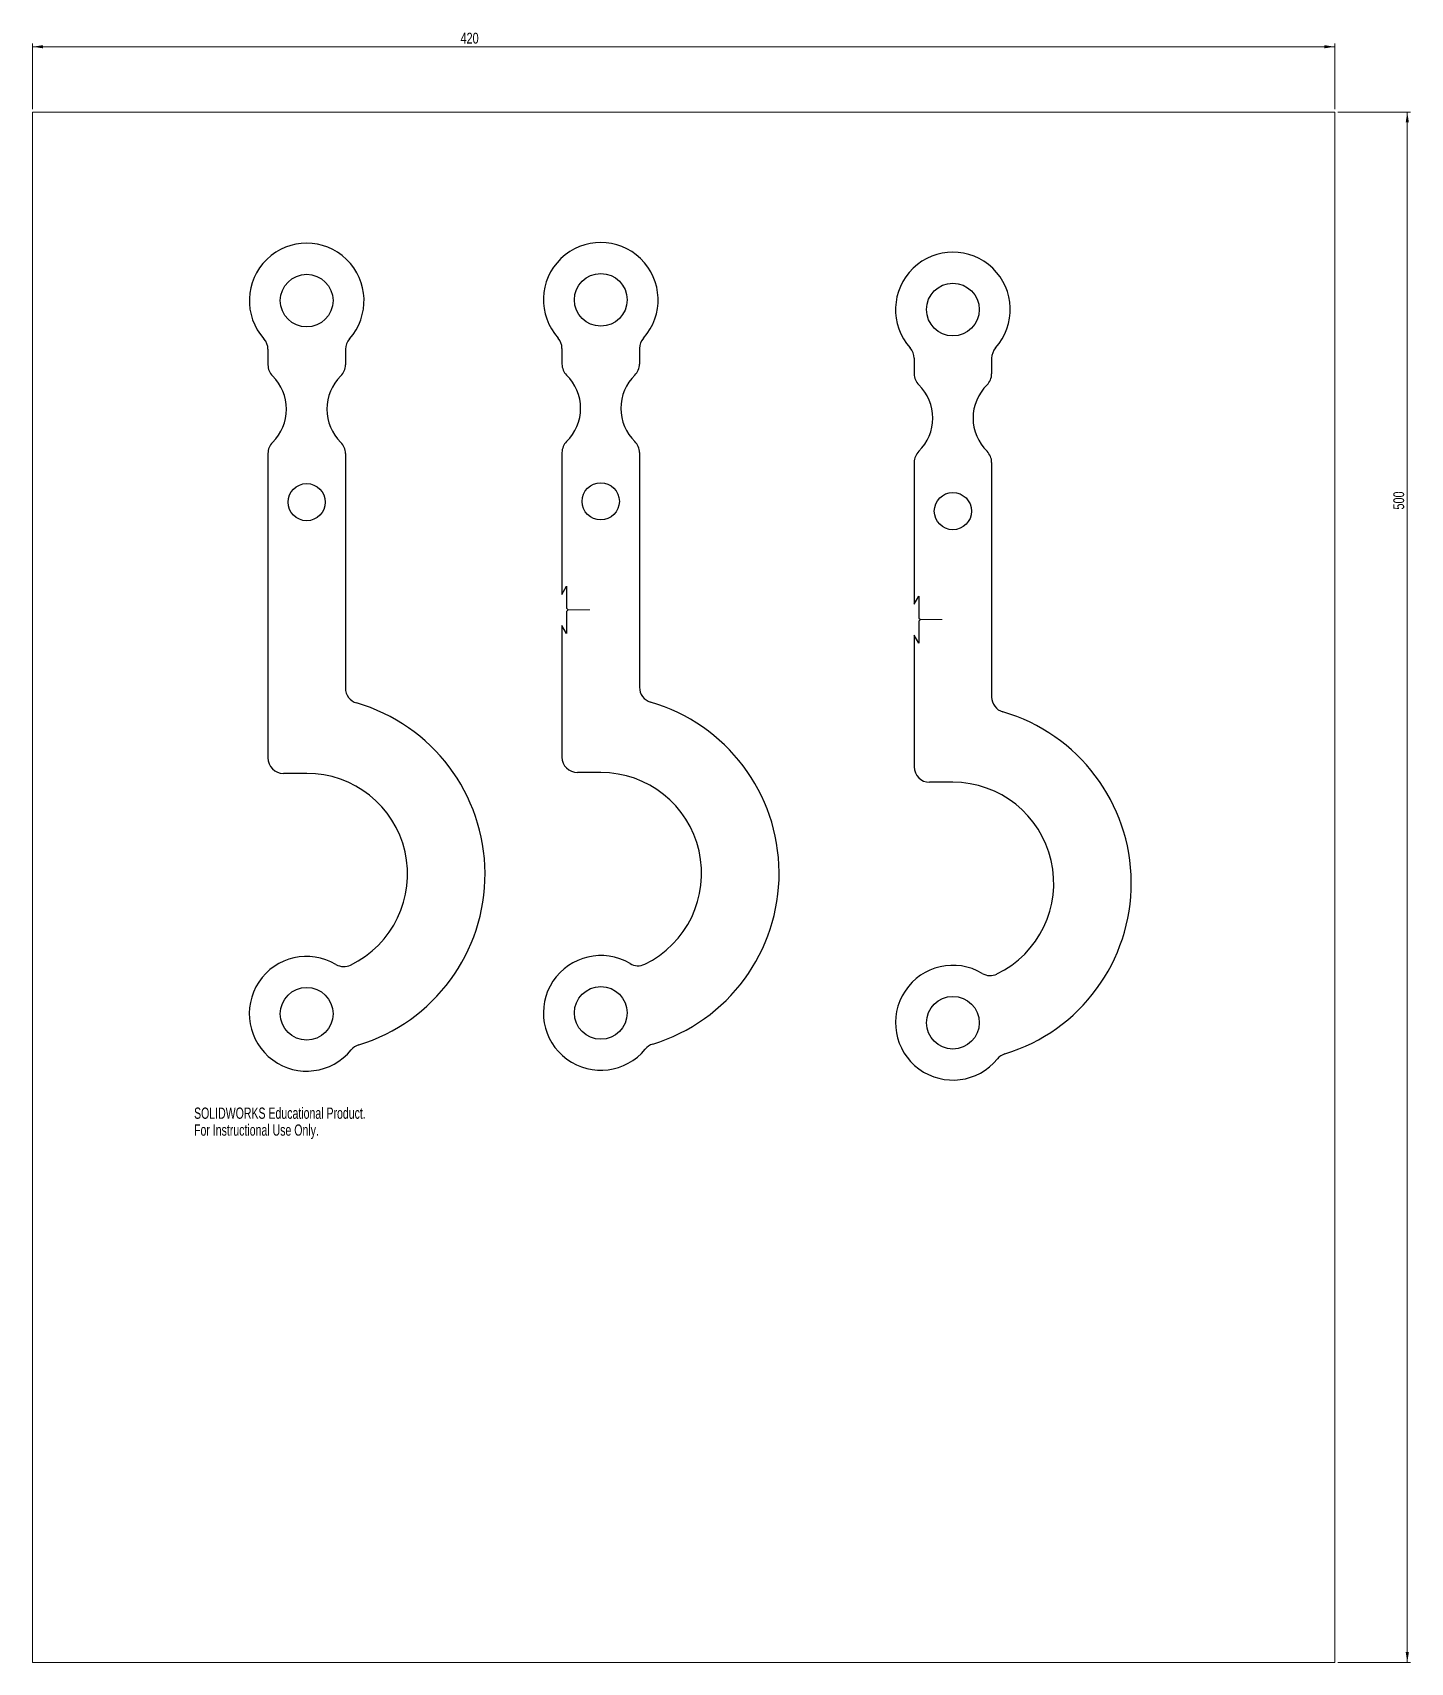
# Model space of a CAD drawing. Header units: millimetres. Extents: x -52 to 392, y -169 to 357.
import ezdxf

# ---------------------------------------------------------------- set-up
doc = ezdxf.new("R2010")
doc.units = ezdxf.units.MM
doc.styles.add('SLDTEXTSTYLE0', font='TXT', dxfattribs={"width": 0.75})
doc.styles.add('SLDTEXTSTYLE1', font='TXT', dxfattribs={"width": 0.7})
doc.dimstyles.new('SLDDIMSTYLE0', dxfattribs={"dimtxt": 3.5, "dimasz": 3.302, "dimexe": 0, "dimexo": 0.0625, "dimgap": 0.875, "dimtad": 1, "dimrnd": 1e-09, "dimzin": 12, "dimdsep": 46, "dimtxsty": 'SLDTEXTSTYLE0', "dimsah": 1, "dimcen": 0.09, "dimadec": 0, "dimazin": 3, "dimtfac": 1, "dimtofl": 0, "dimtmove": 0, "dimatfit": 3, "dimfxl": 1, "dimfrac": 2, "dimtolj": 1, "dimtzin": 12, "dimarcsym": 0})

# ---------------------------------------------------------------- blocks, each defined once
blk = doc.blocks.new('_D')
at = {"color": 7, "linetype": 'Continuous', "lineweight": 0}
for p, q in [((-52.08, 332.17), (-52.08, 353.27)), ((-52.08, 352.27), (367.92, 352.27)), ((367.92, 332.17), (367.92, 353.27))]:
    blk.add_line(p, q, dxfattribs=at)
at = {"color": 7, "linetype": 'Continuous', "lineweight": 18}
for points in [[(-52.08, 352.27), (-48.78, 351.76), (-48.78, 352.77)], [(367.92, 352.27), (364.61, 352.77), (364.61, 351.76)]]:
    blk.add_solid(points, dxfattribs=at)
at = {"color": 7, "linetype": 'Continuous', "lineweight": 18, "insert": (85.94, 356.78), "char_height": 3.5, "attachment_point": 1, "style": 'SLDTEXTSTYLE0'}
blk.add_mtext('420', dxfattribs=at)
blk = doc.blocks.new('_D_1')
at = {"color": 7, "linetype": 'Continuous', "lineweight": 0}
for p, q in [((368.92, 331.17), (392.34, 331.17)), ((391.34, 331.17), (391.34, -168.83)), ((368.92, -168.83), (392.34, -168.83))]:
    blk.add_line(p, q, dxfattribs=at)
at = {"color": 7, "linetype": 'Continuous', "lineweight": 18}
for points in [[(391.34, 331.17), (390.83, 327.87), (391.85, 327.87)], [(391.34, -168.83), (391.85, -165.52), (390.83, -165.52)]]:
    blk.add_solid(points, dxfattribs=at)
at = {"color": 7, "linetype": 'Continuous', "lineweight": 18, "insert": (386.83, 202.99), "char_height": 3.5, "attachment_point": 1, "rotation": 90, "style": 'SLDTEXTSTYLE0'}
blk.add_mtext('500', dxfattribs=at)
blk = doc.blocks.new('Drawing View5')
at = {"color": 7, "linetype": 'Continuous', "lineweight": 25}
for p, q in [((0, 5.03), (0, 0)), ((25, 5.03), (25, 0)), ((0, -28.57), (0, -126.74)), ((25, -28.57), (25, -104.24)), ((12.5, -131.74), (5, -131.74))]:
    blk.add_line(p, q, dxfattribs=at)
for centre, radius in [((12.5, 20.72), 8.5), ((12.5, -44.28), 6), ((12.5, -209.28), 8.5)]:
    blk.add_circle(centre, radius, dxfattribs=at)
for centre, radius, start, end in [((12.5, 20.72), 18.5, 318.1317, 221.8683), ((-5, 5.03), 5, 0, 41.8683), ((30, 5.03), 5, 138.1317, 180), ((5, 0), 5, 180, 225.573), ((20, 0), 5, 314.427, 0), ((-9, -14.28), 15, 314.427, 45.573), ((34, -14.28), 15, 134.427, 225.573), ((5, -28.57), 5, 134.427, 180), ((20, -28.57), 5, 0, 45.573), ((30, -104.24), 5, 180, 253.7514), ((12.5, -164.28), 57.54, 286.9486, 73.7514), ((5, -126.74), 5, 180, 270), ((12.5, -164.28), 32.54, 295.822, 90), ((12.5, -209.28), 18.5, 59.3015, 320.8812), ((24.5, -189.08), 5, 239.3015, 295.822), ((30.73, -224.11), 5, 106.9486, 140.8812)]:
    blk.add_arc(centre, radius, start, end, dxfattribs=at)
blk = doc.blocks.new('Drawing View6')
at = {"color": 7, "linetype": 'Continuous', "lineweight": 25}
for p, q in [((0, 5.03), (0, 0)), ((25, 5.03), (25, 0)), ((0, -28.57), (0, -74.28)), ((25, -28.57), (25, -104.24)), ((0, -74.28), (1.5, -71.68)), ((1.5, -71.68), (1.5, -78.78)), ((1.5, -78.78), (2, -79.28)), ((2, -79.28), (1.5, -79.78)), ((1.5, -79.78), (1.5, -86.88)), ((1.5, -86.88), (0, -84.28)), ((0, -84.28), (0, -126.74)), ((12.5, -131.74), (5, -131.74))]:
    blk.add_line(p, q, dxfattribs=at)
for centre, radius in [((12.5, 20.72), 8.5), ((12.5, -44.28), 6), ((12.5, -209.28), 8.5)]:
    blk.add_circle(centre, radius, dxfattribs=at)
for centre, radius, start, end in [((12.5, 20.72), 18.5, 318.1317, 221.8683), ((-5, 5.03), 5, 0, 41.8683), ((30, 5.03), 5, 138.1317, 180), ((5, 0), 5, 180, 225.573), ((20, 0), 5, 314.427, 0), ((-9, -14.28), 15, 314.427, 45.573), ((34, -14.28), 15, 134.427, 225.573), ((5, -28.57), 5, 134.427, 180), ((20, -28.57), 5, 0, 45.573), ((30, -104.24), 5, 180, 253.7514), ((12.5, -164.28), 57.54, 286.9486, 73.7514), ((5, -126.74), 5, 180, 270), ((12.5, -164.28), 32.54, 295.822, 90), ((12.5, -209.28), 18.5, 59.3015, 320.8812), ((24.5, -189.08), 5, 239.3015, 295.822), ((30.73, -224.11), 5, 106.9486, 140.8812)]:
    blk.add_arc(centre, radius, start, end, dxfattribs=at)
blk = doc.blocks.new('Drawing View7')
at = {"color": 7, "linetype": 'Continuous', "lineweight": 25}
for p, q in [((0, 5.03), (0, 0)), ((25, 5.03), (25, 0)), ((0, -28.57), (0, -74.28)), ((25, -28.57), (25, -104.24)), ((0, -74.28), (1.5, -71.68)), ((1.5, -71.68), (1.5, -78.78)), ((1.5, -78.78), (2, -79.28)), ((2, -79.28), (1.5, -79.78)), ((1.5, -79.78), (1.5, -86.88)), ((1.5, -86.88), (0, -84.28)), ((0, -84.28), (0, -126.74)), ((12.5, -131.74), (5, -131.74))]:
    blk.add_line(p, q, dxfattribs=at)
for centre, radius in [((12.5, 20.72), 8.5), ((12.5, -44.28), 6), ((12.5, -209.28), 8.5)]:
    blk.add_circle(centre, radius, dxfattribs=at)
for centre, radius, start, end in [((12.5, 20.72), 18.5, 318.1317, 221.8683), ((-5, 5.03), 5, 0, 41.8683), ((30, 5.03), 5, 138.1317, 180), ((5, 0), 5, 180, 225.573), ((20, 0), 5, 314.427, 0), ((-9, -14.28), 15, 314.427, 45.573), ((34, -14.28), 15, 134.427, 225.573), ((5, -28.57), 5, 134.427, 180), ((20, -28.57), 5, 0, 45.573), ((30, -104.24), 5, 180, 253.7514), ((12.5, -164.28), 57.54, 286.9486, 73.7514), ((5, -126.74), 5, 180, 270), ((12.5, -164.28), 32.54, 295.822, 90), ((12.5, -209.28), 18.5, 59.3015, 320.8812), ((24.5, -189.08), 5, 239.3015, 295.822), ((30.73, -224.11), 5, 106.9486, 140.8812)]:
    blk.add_arc(centre, radius, start, end, dxfattribs=at)

msp = doc.modelspace()

# ---------------------------------------------------------------- linework, layer by layer
at = {"color": 7, "linetype": 'Continuous', "lineweight": 18}
for p, q in [((-52.084, 331.173), (367.916, 331.173)), ((-52.084, 331.173), (-52.084, -168.827)), ((367.916, 331.173), (367.916, -168.827)), ((120.68, 170.639), (127.68, 170.639)), ((234.269, 167.493), (241.269, 167.493)), ((-52.084, -168.827), (367.916, -168.827))]:
    msp.add_line(p, q, dxfattribs=at)

# ---------------------------------------------------------------- block references
at = {"color": 7, "linetype": 'Continuous', "lineweight": 25}
for name, p in [('Drawing View5', (23.827, 249.657)), ('Drawing View6', (118.68, 249.922)), ('Drawing View7', (232.269, 246.776))]:
    msp.add_blockref(name, p, dxfattribs=at)

# ---------------------------------------------------------------- texts
at = {"color": 7, "linetype": 'Continuous', "char_height": 3.633, "attachment_point": 1, "style": 'SLDTEXTSTYLE1'}
for s, insert in [('SOLIDWORKS Educational Product.', (0, 10.133)), ('For Instructional Use Only.', (0, 4.683))]:
    msp.add_mtext(s, dxfattribs=dict(at, insert=insert))

# ---------------------------------------------------------------- dimensions: what is measured, and where the dimension line sits
at = {"color": 7, "linetype": 'Continuous', "lineweight": 18}
dim = msp.add_linear_dim(base=(367.916, 352.265), p1=(-52.084, 331.173), p2=(367.916, 331.173), dimstyle='SLDDIMSTYLE0', dxfattribs=at)
dim.commit()
dim.dimension.update_dxf_attribs({"geometry": '_D', "text_midpoint": (89.822, 352.265), "dimtype": 160})
dim = msp.add_linear_dim(base=(391.342, -168.827), p1=(367.916, 331.173), p2=(367.916, -168.827), angle=90, dimstyle='SLDDIMSTYLE0', dxfattribs=at)
dim.commit()
dim.dimension.update_dxf_attribs({"geometry": '_D_1', "text_midpoint": (391.342, 206.871), "dimtype": 160})

doc.saveas('drawing.dxf')
